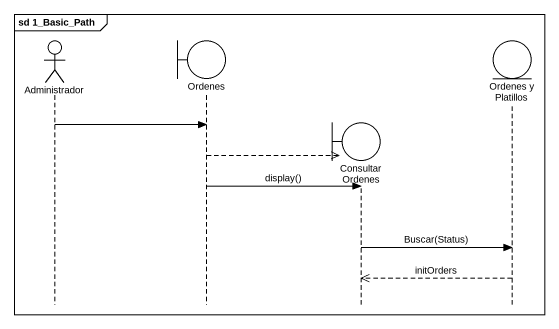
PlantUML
@startuml
mainframe sd 1_Basic_Path
hide footbox
actor Administrador
boundary Ordenes
boundary "Consultar Ordenes" as Consultar_Ordenes
entity "Ordenes y Platillos" as Ordenes_y_Platillos

Administrador -> Ordenes
Ordenes -->> Consultar_Ordenes **
Ordenes -> Consultar_Ordenes : display()
Consultar_Ordenes -> Ordenes_y_Platillos : Buscar(Status)
Ordenes_y_Platillos -->> Consultar_Ordenes : initOrders
@enduml
